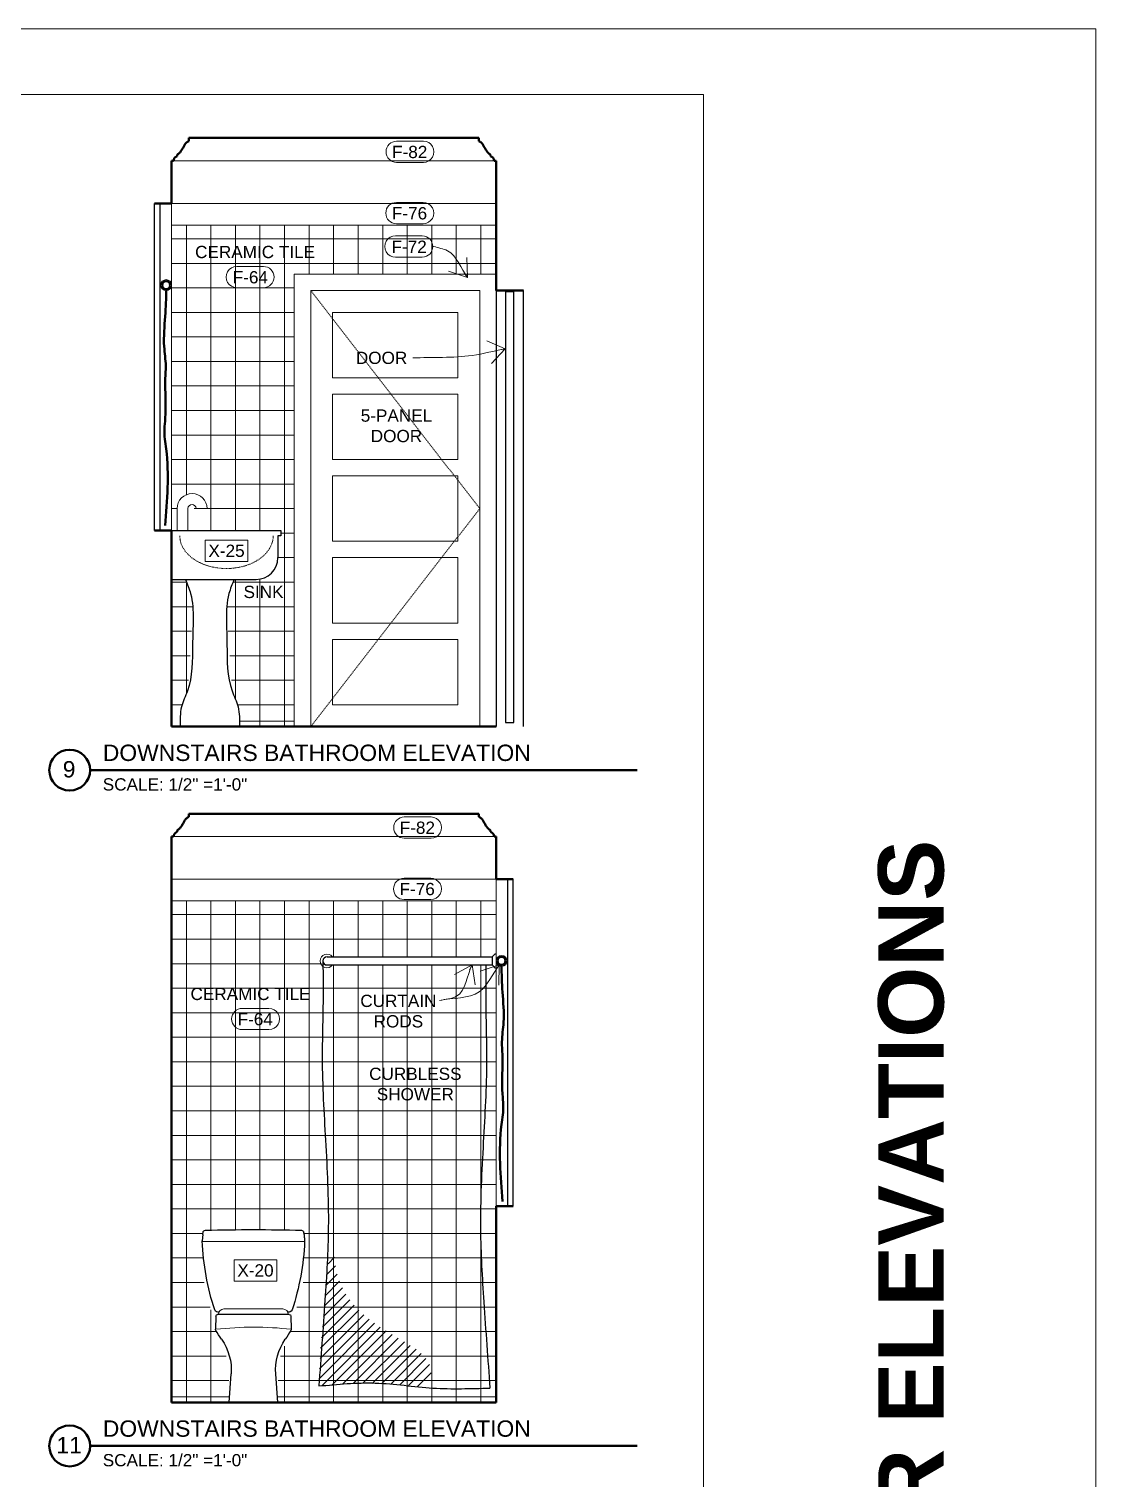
# Model space of a CAD drawing. Header units: inches. Extents: x -4969 to 16721, y 2489 to 24693.
# Drawn here: x 3086.4 to 3282, y 3864.6 to 4130.5 of the extents above; entities that cross this region are included whole.
import ezdxf

# ---------------------------------------------------------------- set-up
doc = ezdxf.new("R2010")
doc.units = ezdxf.units.IN
doc.header["$MEASUREMENT"] = 0
doc.linetypes.add('DASHED2', pattern=[0.375, 0.25, -0.125])
doc.layers.get('0').update_dxf_attribs({"lineweight": 5})
doc.layers.add('0-NPLT', color=1, linetype='Continuous', plot=False)
for name, color, linetype, lineweight in [('1', 1, 'Continuous', 9), ('2', 6, 'Continuous', 20), ('3', 3, 'Continuous', 30), ('5', 4, 'Continuous', 50), ('A-SYMB', 7, 'Continuous', 20), ('A-TEXTx', 7, 'Continuous', 20), ('TB-11x17', 7, 'Continuous', 100)]:
    doc.layers.add(name, color=color, linetype=linetype, lineweight=lineweight)
doc.styles.get("Standard").update_dxf_attribs({"font": 'Arial.ttf'})
doc.dimstyles.get("Standard").update_dxf_attribs({"dimtxt": 3, "dimasz": 2, "dimexe": 0.03125, "dimexo": 0.0625, "dimgap": 0.03125, "dimtad": 0, "dimtoh": 1, "dimdec": 4, "dimlfac": 0.9998499999999999, "dimzin": 0, "dimdsep": 46, "dimlunit": 4, "dimtxsty": 'Standard', "dimblk": 'ARCHTICK', "dimblk1": 'ARCHTICK', "dimblk2": 'ARCHTICK', "dimcen": 0.09, "dimclrt": 256, "dimadec": 0, "dimazin": 0, "dimtfac": 1, "dimtdec": 4, "dimtofl": 0, "dimtmove": 0, "dimatfit": 3, "dimfxl": 1, "dimtolj": 1, "dimtzin": 0, "dimarcsym": 0})
pattern_1 = [(180, (590.6994162511478, -410.5092010707148), (-9e-16, -4.5), []), (270, (590.6994162511478, -410.5092010707148), (4.5, -9e-16), [])]

# ---------------------------------------------------------------- blocks, each defined once
blk = doc.blocks.new('CALLOUT - FINISHES')
at = {"layer": 'A-SYMB', "lineweight": 20, "ltscale": 0.1}
for p, q in [((6510.708463419925, 5650.464755235697), (6520.502692053982, 5650.46475523569)), ((6520.502692053973, 5642.670526601634), (6510.708463419925, 5642.670526601641))]:
    blk.add_line(p, q, dxfattribs=at)
for centre, start, end in [((6510.708463419927, 5646.567640918669), 90.00000000002674, 270.0000000000802), ((6520.502692053977, 5646.567640918662), 269.9999999999465, 89.99999999991977)]:
    blk.add_arc(centre, 3.897114317028353, start, end, dxfattribs=at)
blk = doc.blocks.new('_ArchTick')
at = {"color": 0, "linetype": 'ByBlock', "lineweight": 0, "const_width": 0.15}
blk.add_lwpolyline([(-0.5, -0.5), (0.5, 0.5)], dxfattribs=at)
blk = doc.blocks.new('TOILET round TOTO front')
at = {"layer": '1', "linetype": 'Continuous'}
blk.add_line((20697.73597115761, 1777.339633687982), (20716.486438276, 1777.339633687982), dxfattribs=at)
blk.add_arc((20707.05505022038, 1700.074177657974), 61.53213332065778, 83.52094035556134, 96.41327606296998, dxfattribs=at)
at = {"layer": '3'}
for p, q in [((20697.83390976426, 1778.60385124044), (20697.8736586337, 1779.013521407211)), ((20716.39764321225, 1778.603851240256), (20716.35827119334, 1779.011476682367))]:
    blk.add_line(p, q, dxfattribs=at)
at = {"layer": '3', "linetype": 'Continuous'}
for p, q in [((20697.83390976426, 1778.60385124044), (20697.73597115761, 1777.339633687988)), ((20697.83553360391, 1778.624812194113), (20697.74511470049, 1777.457660968469)), ((20716.39601937258, 1778.624812194113), (20716.4894903173, 1777.418264408585)), ((20700.23078333651, 1763.644339019874), (20700.1819603892, 1761.221246820468)), ((20700.23078333651, 1763.644339019874), (20700.1819603892, 1761.221246820468)), ((20700.54569964578, 1763.952973991194), (20713.6858533307, 1763.952973991183)), ((20714.00076963998, 1763.644339019874), (20714.04959258729, 1761.221246820468)), ((20714.00076963998, 1763.644339019874), (20714.04959258729, 1761.221246820468)), ((20702.65448628856, 1747.810221574367), (20703.03223656661, 1753.011926866969)), ((20711.57706668793, 1747.810221574367), (20711.19931640988, 1753.011926866969)), ((20702.65448628856, 1747.810221574367), (20711.57706668793, 1747.810221574367))]:
    blk.add_line(p, q, dxfattribs=at)
at = {"layer": '3', "lineweight": 5, "ltscale": 0.1}
for p, q in [((20700.71668310102, 1763.952973991194), (20700.71668310102, 1763.952973991194)), ((20701.71668310102, 1764.952973991194), (20712.51486987547, 1764.952973991194)), ((20713.51486987547, 1763.952973991194), (20713.51486987547, 1763.952973991194))]:
    blk.add_line(p, q, dxfattribs=at)
at = {"layer": '3'}
for centre, start, end in [((20698.32353703584, 1778.929550020894), 91.66367408501215, 169.427204593899), ((20715.90801594064, 1778.929550020895), 10.31249205719473, 88.3363259149879)]:
    blk.add_arc(centre, 0.4576480858036682, start, end, dxfattribs=at)
at = {"layer": '3', "linetype": 'Continuous'}
for centre, radius, start, end in [((20707.60417085673, 1416.696720623372), 362.8093879228574, 90.07712844065222, 91.46788011950007), ((20706.62738211976, 1416.696720623372), 362.8093879228574, 88.53211988049995, 89.9228715593472), ((20744.12963573927, 1779.281876912106), 46.43430221352089, 182.3972539486165, 198.2289558254696), ((20670.58463019966, 1779.160681052484), 45.93791678103341, 341.7262851984483, 357.8262603054516), ((20700.72554793159, 1765.142708049403), 0.799340298129383, 208.8892682265032, 275.2329221817136), ((20700.54569964578, 1763.63799376303), 0.3149802281648136, 90, 178.8457020502718), ((20700.54569964578, 1763.63799376303), 0.3149802281648136, 90, 178.8457020502718), ((20713.50576789632, 1765.142936995185), 0.7996585472905599, 264.6984125279708, 331.1045781734184), ((20713.6858533307, 1763.63799376303), 0.3149802281648136, 1.154297949728212, 90), ((20713.6858533307, 1763.63799376303), 0.3149802281648136, 1.154297949728212, 90), ((20700.57560577579, 1761.213315249413), 0.3937252852030641, 178.845702050327, 209.5848038701202), ((20700.57560577579, 1761.213315249413), 0.3937252852030641, 178.845702050327, 209.5848038701202), ((20717.69529111783, 1770.932645180218), 20.07998954519089, 209.5848038700956, 215.1041358349861), ((20696.53626185866, 1770.932645180218), 20.07998954519089, 324.895864165031, 330.4151961299027), ((20713.6559472007, 1761.213315249413), 0.3937252852030641, 330.4151961298797, 1.154297949672987), ((20713.6559472007, 1761.213315249413), 0.3937252852030641, 330.4151961298797, 1.154297949672987), ((20693.21485923432, 1753.724869413378), 9.843230402624997, 355.8464449582241, 35.10413583498633), ((20721.01669374217, 1753.724869413378), 9.843230402624997, 144.8958641650453, 184.1535550417758)]:
    blk.add_arc(centre, radius, start, end, dxfattribs=at)
at = {"layer": '3', "lineweight": 5, "ltscale": 0.1}
for centre, start, end in [((20701.71668310102, 1763.952973991194), 90, 180), ((20712.51486987547, 1763.952973991194), 0, 90)]:
    blk.add_arc(centre, 1, start, end, dxfattribs=at)
blk = doc.blocks.new('CALLOUT - EQUIPMENT')
at = {"layer": 'A-SYMB', "lineweight": 20, "ltscale": 0.1}
for p, q in [((6507.920850030668, 5642.869332890093), (6523.50930729878, 5642.869332890071)), ((6507.920850030668, 5635.075104256036), (6507.920850030668, 5642.869332890093)), ((6523.50930729878, 5635.075104256013), (6523.50930729878, 5642.869332890071)), ((6523.50930729878, 5635.075104256013), (6507.920850030668, 5635.075104256036))]:
    blk.add_line(p, q, dxfattribs=at)
blk = doc.blocks.new('BORDER 11X17')
at = {"layer": '0-NPLT', "lineweight": 9, "ltscale": 0.1}
blk.add_lwpolyline([(29864.73923270171, -10461.77209107513), (29048.73923270172, -10461.77209107513), (29048.73923270172, -10989.77209107513), (29864.73923270171, -10989.77209107513), (29864.73923270171, -10461.77209107513)], dxfattribs=at)
blk.add_lwpolyline([(29792.73923270172, -10473.77209107513), (29078.73923270172, -10473.77209107513), (29078.73923270172, -10977.77209107513), (29792.73923270172, -10977.77209107513)], close=True, dxfattribs=at)

msp = doc.modelspace()

# ---------------------------------------------------------------- hatches: boundary and pattern name
at = {"layer": '1', "ltscale": 0.25}
h = msp.add_hatch(dxfattribs=at)
h.set_pattern_fill('ANSI37', color=256, scale=36, angle=135, style=0)
h.set_pattern_definition([(180, (590.6994162511655, -286.5092010697235), (-9e-16, -4.5), []), (270, (590.6994162511655, -286.5092010697235), (4.5, -9e-16), [])])
h.paths.add_polyline_path([(3112.500078466933, 4042.50089746398), (3112.500080878986, 4094.500897463979), (3172.000075375131, 4094.500898762374), (3172.000078466945, 4085.500897463979), (3135.000078466945, 4085.500897463979), (3135.000078466945, 4002.50089746398), (3131.500078466931, 4002.50089746398), (3112.500078466932, 4002.50089746398), (3112.500078466931, 4029.500897463979), (3115.035299059496, 4029.500897463979), (3116.394790148496, 4024.122380324298), (3115.527816502301, 4009.392966164215), (3114.446646724582, 4006.568453472278), (3114.08314834018, 4002.500897463979), (3124.917008593683, 4002.500897463979), (3124.499288600826, 4006.732268473153), (3123.577433955833, 4009.082183346703), (3122.620830940994, 4024.370631964576), (3123.964857874367, 4029.50089746398), (3128.654233076287, 4029.554749754242), (3132.000078466931, 4033.500897463979), (3131.500078466932, 4037.50089746398), (3132.500078466931, 4037.50089746398), (3132.500078466931, 4038.500897463979), (3119.000078466929, 4038.500897463979), (3115.013218187745, 4045.250897463979)])
h = msp.add_hatch(dxfattribs=at)
h.set_pattern_fill('ANSI37', color=256, scale=36, angle=135, style=0)
h.set_pattern_definition(pattern_1)
h.paths.add_polyline_path([(3112.50007605486, 3960.250897462989), (3112.500080878969, 3970.500897462989), (3172.000075375113, 3970.500898761383), (3172.000078466928, 3960.250897462989)])
h = msp.add_hatch(dxfattribs=at)
h.set_pattern_fill('ANSI37', color=256, scale=36, angle=135, style=0)
h.set_pattern_definition(pattern_1)
h.paths.add_polyline_path([(3112.500095553726, 3960.300282726661), (3139.750078466927, 3960.420682415914), (3140.000078466928, 3958.750897462988), (3172.000078466928, 3958.750897462988), (3172.000078466927, 3878.500897462988), (3131.961368666606, 3878.500897462993), (3132.130463227361, 3886.215282041945), (3134.421918600755, 3891.807305808259), (3136.660210650796, 3900.711371321547), (3136.876837660028, 3910.157140349888), (3118.123318500338, 3910.235771070491), (3118.30762970113, 3901.257460608881), (3120.617514047636, 3891.709604539425), (3122.996479066026, 3885.779785433494), (3123.038788267208, 3878.500897462492), (3112.500078466915, 3878.500897461997)])
h = msp.add_hatch(dxfattribs=at)
h.set_pattern_fill('ANSI31', color=256, scale=10, style=0)
h.set_pattern_definition([(45, (147.1143993753244, -157.8839250422347), (-0.8838834764831842, 0.8838834764831844), [])])
edge = h.paths.add_edge_path()
edge.add_arc((3146.113202097326, 3773.770172384872), 108.2423276745979, 83.11481073736489, 89.99432953347676)
edge.add_line((3146.123914657652, 3882.012499529368), (3139.500078466928, 3881.500897462989))
edge.add_spline(control_points=[(3139.500078466928, 3881.500897462989), (3139.591232387639, 3883.984946114419), (3139.792605117535, 3889.472583445076), (3140.453992668727, 3894.735369588458), (3141.038551248742, 3904.195610498799), (3140.907220833037, 3901.734358369982), (3140.853777176947, 3900.829685379608)], knot_values=[0, 0, 0, 0, 7.457392400179414, 13.82799105741407, 16.4745021805577, 16.66382236015132, 16.66382236015132, 16.66382236015132, 16.66382236015132], degree=3, periodic=0)
edge.add_spline(control_points=[(3140.990061052904, 3903.235535474293), (3142.744288685185, 3909.14533853277), (3141.358128986337, 3902.124484075626), (3146.898143349404, 3894.618158112811), (3154.440660720896, 3889.95934169955), (3162.219813719063, 3885.716997714466), (3159.089315166305, 3881.231895756667)], knot_values=[-21.33388342321365, -21.33388342321365, -21.33388342321365, -21.33388342321365, -15.37580708341704, -9.838602823419176, -6.05801438112672, 0, 0, 0, 0], degree=3, periodic=0)

# ---------------------------------------------------------------- linework, layer by layer
for p, q in [((3112.500078466933, 4106.329831301824), (3172.000078466945, 4106.329831301825)), ((3142.000078466945, 4066.50089746398), (3165.000078466945, 4066.50089746398)), ((3112.500078466933, 4042.50089746398), (3113.500078466929, 4042.50089746398)), ((3135.000078466945, 4003.500897463979), (3124.934832418319, 4003.500897463979)), ((3112.500078466915, 3982.329831300833), (3172.000078466927, 3982.329831300834)), ((3123.111408736263, 3879.500897462988), (3112.500078466914, 3879.500897462988)), ((3172.000078466927, 3879.500897462988), (3131.888748197587, 3879.500897462988))]:
    msp.add_line(p, q, dxfattribs=at)
at = {"layer": '1'}
for p, q in [((3112.500078466932, 4094.50089614358), (3172.000078466945, 4094.500898762374)), ((3135.000078466945, 4085.500897463979), (3172.000078466951, 4085.500897463979)), ((3135.000078466945, 4002.500897463979), (3135.000078466945, 4085.500897463979)), ((3112.500078466915, 3970.50089614259), (3172.000078466927, 3970.500898761383))]:
    msp.add_line(p, q, dxfattribs=at)
at = {"layer": '1', "linetype": 'DASHED2', "ltscale": 0.25}
for p, q in [((3169.000078466945, 4042.50089746398), (3138.000078466945, 4082.500897463979)), ((3138.000078466945, 4002.500897463979), (3169.000078466945, 4042.50089746398))]:
    msp.add_line(p, q, dxfattribs=at)
at = {"layer": '1', "ltscale": 0.25}
for points in [[(3142.000078466945, 4078.500897463979), (3142.000078466945, 4066.50089746398), (3165.000078466945, 4066.50089746398), (3165.000078466945, 4078.500897463979)], [(3142.000078466945, 4063.500897463979), (3142.000078466945, 4051.50089746398), (3165.000078466945, 4051.50089746398), (3165.000078466945, 4063.500897463979)], [(3142.000078466945, 4048.50089746398), (3142.000078466945, 4036.500897463979), (3165.000078466945, 4036.500897463979), (3165.000078466945, 4048.50089746398)], [(3142.000078466945, 4033.500897463979), (3142.000078466945, 4021.500897463979), (3165.000078466945, 4021.500897463979), (3165.000078466945, 4033.500897463979)], [(3142.000078466945, 4018.500897463979), (3142.000078466945, 4006.500897463979), (3165.000078466945, 4006.500897463979), (3165.000078466945, 4018.500897463979)]]:
    msp.add_lwpolyline(points, close=True, dxfattribs=at)
for centre in [(3111.500078466931, 4083.503515677192), (3173.000078466931, 3959.503510394219)]:
    msp.add_circle(centre, 1, dxfattribs=at)
msp.add_arc((3141.000078466928, 3959.500897462989), 1.25, 36.86989764583751, 323.1301023541625, dxfattribs=at)
at = {"layer": '1', "linetype": 'DASHED2', "ltscale": 0.25, "extrusion": (0, 0, -1)}
msp.add_ellipse((3122.562703685575, 4037.50089746398), major_axis=(8.566293582693334, 0), ratio=0.700419608793461, start_param=0, end_param=3.141592653589793, dxfattribs=at)
at = {"layer": '2'}
for p, q in [((3112.500078466932, 4098.500896143581), (3172.000078466945, 4098.500898762373)), ((3138.000078466945, 4002.500897463979), (3138.000078466945, 4082.500897463979)), ((3138.000078466945, 4082.500897463979), (3169.000078466945, 4082.500897463979)), ((3145.000078466944, 4082.500897462987), (3169.000078466945, 4082.500897462987)), ((3169.000078466945, 4082.500897462987), (3169.000078466945, 4002.500897462988)), ((3169.000078466945, 4082.500897463979), (3169.000078466945, 4002.500897463979)), ((3112.500078466915, 3974.50089614259), (3172.000078466927, 3974.500898761382))]:
    msp.add_line(p, q, dxfattribs=at)
at = {"layer": '2', "ltscale": 0.25}
for p, q in [((3112.500078466931, 4098.494874303294), (3112.500078466931, 4038.500897463979)), ((3113.500078466929, 4038.500897463979), (3113.500078466929, 4042.50089746398)), ((3115.500078466928, 4038.500897463979), (3115.500078466928, 4042.50089746398)), ((3117.000078466928, 4042.50089746398), (3119.000078466929, 4042.50089746398)), ((3172.000078466931, 3974.494869020321), (3172.000078466931, 3914.500892181007))]:
    msp.add_line(p, q, dxfattribs=at)
at = {"layer": '2', "ltscale": 0.1}
msp.add_line((3115.035299059496, 4029.50089746398), (3123.964857874367, 4029.50089746398), dxfattribs=at)
at = {"layer": '2', "ltscale": 0.25}
for radius in [2.75, 0.75]:
    msp.add_arc((3116.250078466928, 4042.50089746398), radius, 0, 180, dxfattribs=at)
at = {"layer": '3'}
for p, q in [((3109.375078466929, 4038.500897463979), (3109.37507846693, 4098.494874303294)), ((3110.375078466929, 4038.500897463979), (3110.375078466929, 4098.494874303294)), ((3172.000078466929, 4082.500897464971), (3172.000078466929, 4002.500897464971)), ((3177.00007846693, 4002.500897464971), (3177.000078466946, 4082.500897464971)), ((3174.125078466933, 3914.500892181007), (3174.125078466933, 3974.494869020321)), ((3175.125078466932, 3914.500892181007), (3175.125078466932, 3974.494869020321)), ((3141.000078466928, 3960.250897462989), (3171.250078466928, 3960.250897462989)), ((3141.000078466928, 3958.750897462989), (3171.250078466928, 3958.750897462989))]:
    msp.add_line(p, q, dxfattribs=at)
at = {"layer": '3', "ltscale": 0.1}
for p, q in [((3112.500078466933, 4038.500897463979), (3132.500078466931, 4038.500897463979)), ((3132.000078466931, 4037.50089746398), (3132.000078466931, 4033.500897463979)), ((3132.500078466931, 4037.50089746398), (3132.000078466931, 4037.50089746398)), ((3132.500078466931, 4038.500897463979), (3132.500078466931, 4037.50089746398)), ((3132.500078466931, 4038.500897463979), (3132.500078466931, 4037.50089746398)), ((3112.500078466931, 4029.500897463979), (3128.000078466931, 4029.50089746398))]:
    msp.add_line(p, q, dxfattribs=at)
at = {"layer": '3'}
for points in [[(3175.250078466946, 4082.250897464977), (3173.750078466946, 4082.250897464977), (3173.750078466946, 4003.250897464977), (3175.250078466946, 4003.250897464977), (3175.250078466946, 4082.250897464977)], [(3172.000078466928, 3960.756123325451), (3171.750078466927, 3960.756123325451), (3171.250078466928, 3960.256123325451), (3171.250078466928, 3958.750897462988), (3171.765756910778, 3958.256205265557), (3172.000133092172, 3958.256205265557)]]:
    msp.add_lwpolyline(points, dxfattribs=at)
at = {"layer": '3', "ltscale": 0.1}
msp.add_arc((3128.000078466931, 4033.500897463979), 4, 270, 7e-15, dxfattribs=at)
at = {"layer": '3'}
msp.add_arc((3141.000078466928, 3959.500897462989), 0.75, 90, 270, dxfattribs=at)
at = {"layer": '3', "ltscale": 0.1}
for points in [[(3115.035299059496, 4029.50089746398), (3115.393244864353, 4028.64269744763), (3116.36480676324, 4026.313310076147), (3116.489083350466, 4022.168181439805), (3116.26908958937, 4016.254768360965), (3116.388738083645, 4010.63396549457), (3113.998002759214, 4006.010507701139), (3114.053498496085, 4003.723032484752), (3114.08314834018, 4002.500897463979)], [(3123.964857874367, 4029.50089746398), (3123.606912069511, 4028.64269744763), (3122.635350170624, 4026.313310076147), (3122.511073583398, 4022.168181439805), (3122.731067344493, 4016.254768360965), (3122.611418850219, 4010.63396549457), (3125.00215417465, 4006.010507701139), (3124.946658437778, 4003.723032484752), (3124.917008593683, 4002.500897463979)]]:
    msp.add_open_spline(points, degree=3, knots=[0, 0, 0, 0, 2.774576728234554, 7.530953004934253, 12.19057972448848, 20.70143882348152, 23.8432877805716, 27.44754833156579, 27.44754833156579, 27.44754833156579, 27.44754833156579], dxfattribs=at)
at = {"layer": '3'}
for points, knots in [([(3140.250078466928, 3959.500897462989), (3140.268115105208, 3956.645056127462), (3140.305738405436, 3950.68794958112), (3139.941504854494, 3939.718245982489), (3140.762166001782, 3926.300518862398), (3141.517287915189, 3911.51258592194), (3140.603651804901, 3896.468263569794), (3139.887960030081, 3886.761594837643), (3139.500078466927, 3881.500897462988)], [0, 0, 0, 0, 8.567655032468792, 17.8715929508337, 32.90646484693201, 48.87026459878421, 62.247251477657, 78.07557651530745, 78.07557651530745, 78.07557651530745, 78.07557651530745]), ([(3170.121301809381, 3958.750897462989), (3170.104169812474, 3956.022093670692), (3170.072262620363, 3950.192013016727), (3170.432277656778, 3939.349359366925), (3169.611616509488, 3925.931632246836), (3168.856494596081, 3911.143699306377), (3169.77013070637, 3896.099376954231), (3170.485822481188, 3886.392708222082), (3170.873704044343, 3881.132010847426)], [0.3811192013928959, 0.3811192013928959, 0.3811192013928959, 0.3811192013928959, 8.567655032468792, 17.8715929508337, 32.90646484693201, 48.87026459878421, 62.247251477657, 78.07557651530745, 78.07557651530745, 78.07557651530745, 78.07557651530745]), ([(3139.500078466927, 3881.500897462988), (3142.952494635377, 3881.827047656475), (3149.938806264004, 3882.48704540248), (3160.354524551034, 3880.795588918533), (3167.383966462094, 3881.020402879379), (3170.873704044343, 3881.132010847425)], [0, 0, 0, 0, 10.36251761336475, 20.96959745631618, 31.42694692038428, 31.42694692038428, 31.42694692038428, 31.42694692038428])]:
    msp.add_open_spline(points, degree=3, knots=knots, dxfattribs=at)
at = {"layer": '5'}
for p, q in [((3115.635337162761, 4109.945107739618), (3115.688292045381, 4110.500897462987)), ((3115.688292045475, 4110.500897463979), (3168.811864888496, 4110.500897463981)), ((3168.864819771116, 4109.945107740609), (3168.811864888496, 4110.500897463978)), ((3112.500078466932, 4106.329831300832), (3112.871596299514, 4106.329831300832)), ((3112.500078466932, 4098.500896157847), (3112.500078466933, 4106.329831300834)), ((3113.506852836588, 4107.15871016844), (3113.506852836588, 4107.431650071395)), ((3170.993304097289, 4107.158710169431), (3170.993304097289, 4107.431650072387)), ((3172.000078466945, 4106.329831301824), (3171.628560634363, 4106.329831301824)), ((3172.000078466952, 4082.500897464971), (3172.000078466945, 4106.329831301825)), ((3109.375078466931, 4098.494874303294), (3112.500078466931, 4098.494874303294)), ((3177.000078466946, 4082.500897464971), (3172.000078466952, 4082.500897464971)), ((3109.375078466931, 4038.500897463979), (3112.500078466931, 4038.500897463979)), ((3112.500078466932, 4002.500897462988), (3112.500078466931, 4038.500897463979)), ((3172.000078466945, 4002.500897463979), (3112.500078466932, 4002.50089746398)), ((3115.635337162744, 3985.945107738627), (3115.688292045363, 3986.500897461996)), ((3115.688292045458, 3986.500897462988), (3168.811864888478, 3986.50089746299)), ((3168.864819771098, 3985.945107739618), (3168.811864888478, 3986.500897462987)), ((3113.506852836571, 3983.15871016745), (3113.506852836571, 3983.431650070405)), ((3170.993304097271, 3983.158710168441), (3170.993304097271, 3983.431650071396)), ((3112.500078466915, 3878.500897461997), (3112.500078466915, 3982.329831299843)), ((3112.500078466915, 3982.329831299841), (3112.871596299497, 3982.329831299841)), ((3172.000078466927, 3982.329831300833), (3171.628560634345, 3982.329831300833)), ((3172.000078466929, 3974.494869020321), (3172.000078466928, 3982.329831300834)), ((3175.125078466931, 3974.494869020321), (3172.000078466931, 3974.494869020321)), ((3172.000078466927, 3878.500897462988), (3172.000078466929, 3914.500892181007)), ((3175.125078466931, 3914.500892181007), (3172.000078466931, 3914.500892181007)), ((3172.000078466927, 3878.500897462988), (3112.500078466915, 3878.500897462989))]:
    msp.add_line(p, q, dxfattribs=at)
at = {"layer": '5', "ltscale": 0.1}
for p, q in [((3097.497299848237, 3994.500897461995), (3197.838178569614, 3994.500897461995)), ((3097.497299848237, 3870.500897461996), (3197.838178569614, 3870.500897461996))]:
    msp.add_line(p, q, dxfattribs=at)
at = {"layer": '5'}
for centre in [(3111.500078466931, 4083.503515677192), (3173.000078466931, 3959.503510394219)]:
    msp.add_circle(centre, 0.75, dxfattribs=at)
at = {"layer": '5', "ltscale": 0.1}
for centre in [(3093.815577726119, 3994.500897461994), (3093.815577726119, 3870.500897461996)]:
    msp.add_circle(centre, 3.75, dxfattribs=at)
at = {"layer": '5'}
for points, knots in [([(3113.506852836588, 4107.431650071395), (3113.635578781589, 4107.514250312328), (3113.767692852685, 4107.601745322106), (3113.956843598846, 4107.760413758311), (3114.134123513298, 4107.962210722837), (3114.285769749399, 4108.192284044657), (3114.44039176284, 4108.435857209245), (3114.593700942855, 4108.693924494127), (3114.740901666646, 4108.950078544365), (3114.873352945028, 4109.191675235673), (3114.999943063906, 4109.39870306927), (3115.132221073114, 4109.568489975137), (3115.276753664195, 4109.707824368409), (3115.435336603533, 4109.824812176503), (3115.548318082147, 4109.893540634215), (3115.635337162761, 4109.945107739618)], [0.0225292425840751, 0.0225292425840751, 0.0225292425840751, 0.0225292425840751, 0.0848948355986872, 0.1652538144861072, 0.2440781886914285, 0.3259054643871885, 0.4131745374554206, 0.5040151107758049, 0.5962486034962154, 0.679286939360538, 0.7522158464343445, 0.8145989101461889, 0.8726004630037285, 0.9324718679916308, 0.9917047155609893, 0.9917047155609893, 0.9917047155609893, 0.9917047155609893]), ([(3170.993304097289, 4107.431650072387), (3170.864578152288, 4107.514250313319), (3170.732464081192, 4107.601745323097), (3170.543313335031, 4107.760413759303), (3170.366033420579, 4107.962210723829), (3170.214387184478, 4108.192284045649), (3170.059765171037, 4108.435857210237), (3169.906455991021, 4108.693924495118), (3169.75925526723, 4108.950078545356), (3169.626803988848, 4109.191675236664), (3169.500213869971, 4109.398703070262), (3169.367935860762, 4109.568489976128), (3169.223403269682, 4109.7078243694), (3169.064820330344, 4109.824812177494), (3168.95183885173, 4109.893540635207), (3168.864819771116, 4109.945107740609)], [0.0225292425840751, 0.0225292425840751, 0.0225292425840751, 0.0225292425840751, 0.0848948355986872, 0.1652538144861072, 0.2440781886914285, 0.3259054643871885, 0.4131745374554206, 0.5040151107758049, 0.5962486034962154, 0.679286939360538, 0.7522158464343445, 0.8145989101461889, 0.8726004630037285, 0.9324718679916308, 0.9917047155609893, 0.9917047155609893, 0.9917047155609893, 0.9917047155609893]), ([(3112.871596299514, 4106.329831300832), (3112.886788841726, 4106.449641490502), (3112.905227070345, 4106.571331993677), (3112.973834693868, 4106.747267676408), (3113.078081113599, 4106.897522011133), (3113.202993859247, 4107.01026292989), (3113.321881253372, 4107.084487794588), (3113.403551818587, 4107.118852862426), (3113.506852836588, 4107.15871016844)], [0.0459577160323569, 0.0459577160323569, 0.0459577160323569, 0.0459577160323569, 0.2005881113162468, 0.383821916902857, 0.5589929444529976, 0.6979813068200542, 0.8435238431570176, 0.9414446086567984, 0.9414446086567984, 0.9414446086567984, 0.9414446086567984]), ([(3171.628560634363, 4106.329831301824), (3171.613368092151, 4106.449641491493), (3171.594929863532, 4106.571331994668), (3171.526322240009, 4106.747267677399), (3171.422075820278, 4106.897522012125), (3171.29716307463, 4107.010262930881), (3171.178275680505, 4107.08448779558), (3171.09660511529, 4107.118852863417), (3170.993304097289, 4107.158710169431)], [0.0459577160323569, 0.0459577160323569, 0.0459577160323569, 0.0459577160323569, 0.2005881113162468, 0.383821916902857, 0.5589929444529976, 0.6979813068200542, 0.8435238431570176, 0.9414446086567984, 0.9414446086567984, 0.9414446086567984, 0.9414446086567984]), ([(3111.545200836359, 4082.754874259838), (3111.487454895498, 4081.093909477567), (3111.365785426858, 4077.594292024286), (3110.901042663924, 4072.880620093129), (3111.539506993775, 4069.089010807371), (3111.15851171336, 4064.689814524508), (3111.619311686109, 4060.809863700188), (3111.027380010081, 4056.518601271322), (3111.772469454323, 4052.298987549607), (3111.885945424581, 4046.387566759063), (3111.510800628334, 4041.697799659052), (3111.324465225545, 4039.368380058102)], [0, 0, 0, 0, 4.989895484890104, 10.51360360880152, 14.12536884371017, 16.42243390926404, 23.71451693064927, 25.74199436852664, 29.34116144110236, 36.44149851396102, 43.44879907349463, 43.44879907349463, 43.44879907349463, 43.44879907349463]), ([(3113.506852836571, 3983.431650070405), (3113.635578781572, 3983.514250311337), (3113.767692852667, 3983.601745321114), (3113.956843598828, 3983.76041375732), (3114.13412351328, 3983.962210721846), (3114.285769749381, 3984.192284043667), (3114.440391762822, 3984.435857208254), (3114.593700942838, 3984.693924493136), (3114.740901666629, 3984.950078543374), (3114.873352945011, 3985.191675234682), (3114.999943063888, 3985.39870306828), (3115.132221073097, 3985.568489974145), (3115.276753664177, 3985.707824367418), (3115.435336603515, 3985.824812175512), (3115.548318082129, 3985.893540633224), (3115.635337162744, 3985.945107738627)], [0.0225292425840751, 0.0225292425840751, 0.0225292425840751, 0.0225292425840751, 0.0848948355986872, 0.1652538144861072, 0.2440781886914285, 0.3259054643871885, 0.4131745374554206, 0.5040151107758049, 0.5962486034962154, 0.679286939360538, 0.7522158464343445, 0.8145989101461889, 0.8726004630037285, 0.9324718679916308, 0.9917047155609893, 0.9917047155609893, 0.9917047155609893, 0.9917047155609893]), ([(3170.993304097271, 3983.431650071396), (3170.86457815227, 3983.514250312328), (3170.732464081174, 3983.601745322106), (3170.543313335013, 3983.760413758311), (3170.366033420561, 3983.962210722837), (3170.21438718446, 3984.192284044658), (3170.059765171019, 3984.435857209245), (3169.906455991004, 3984.693924494127), (3169.759255267213, 3984.950078544365), (3169.626803988831, 3985.191675235673), (3169.500213869953, 3985.398703069271), (3169.367935860745, 3985.568489975137), (3169.223403269664, 3985.70782436841), (3169.064820330326, 3985.824812176503), (3168.951838851712, 3985.893540634215), (3168.864819771098, 3985.945107739618)], [0.0225292425840751, 0.0225292425840751, 0.0225292425840751, 0.0225292425840751, 0.0848948355986872, 0.1652538144861072, 0.2440781886914285, 0.3259054643871885, 0.4131745374554206, 0.5040151107758049, 0.5962486034962154, 0.679286939360538, 0.7522158464343445, 0.8145989101461889, 0.8726004630037285, 0.9324718679916308, 0.9917047155609893, 0.9917047155609893, 0.9917047155609893, 0.9917047155609893]), ([(3112.871596299497, 3982.329831299841), (3112.886788841708, 3982.44964148951), (3112.905227070327, 3982.571331992686), (3112.97383469385, 3982.747267675417), (3113.078081113581, 3982.897522010143), (3113.202993859229, 3983.010262928899), (3113.321881253354, 3983.084487793597), (3113.403551818569, 3983.118852861435), (3113.506852836571, 3983.15871016745)], [0.0459577160323569, 0.0459577160323569, 0.0459577160323569, 0.0459577160323569, 0.2005881113162468, 0.383821916902857, 0.5589929444529976, 0.6979813068200542, 0.8435238431570176, 0.9414446086567984, 0.9414446086567984, 0.9414446086567984, 0.9414446086567984]), ([(3171.628560634345, 3982.329831300833), (3171.613368092133, 3982.449641490502), (3171.594929863514, 3982.571331993677), (3171.526322239991, 3982.747267676408), (3171.42207582026, 3982.897522011135), (3171.297163074612, 3983.01026292989), (3171.178275680488, 3983.084487794588), (3171.096605115272, 3983.118852862426), (3170.993304097271, 3983.158710168441)], [0.0459577160323569, 0.0459577160323569, 0.0459577160323569, 0.0459577160323569, 0.2005881113162468, 0.383821916902857, 0.5589929444529976, 0.6979813068200542, 0.8435238431570176, 0.9414446086567984, 0.9414446086567984, 0.9414446086567984, 0.9414446086567984]), ([(3172.954956097503, 3958.754868976865), (3173.012702038363, 3957.093904194594), (3173.134371507005, 3953.594286741311), (3173.599114269939, 3948.880614810157), (3172.960649940087, 3945.089005524399), (3173.341645220502, 3940.689809241537), (3172.880845247751, 3936.809858417215), (3173.472776923782, 3932.51859598835), (3172.727687479538, 3928.298982266634), (3172.614211509281, 3922.387561476092), (3172.989356305527, 3917.69779437608), (3173.175691708317, 3915.36837477513)], [0, 0, 0, 0, 4.989895484890104, 10.51360360880152, 14.12536884371017, 16.42243390926404, 23.71451693064927, 25.74199436852664, 29.34116144110236, 36.44149851396102, 43.44879907349463, 43.44879907349463, 43.44879907349463, 43.44879907349463])]:
    msp.add_open_spline(points, degree=3, knots=knots, dxfattribs=at)

# ---------------------------------------------------------------- block references
at = {"ltscale": 0.1}
msp.add_blockref('BORDER 11X17', (-26582.73915423477, 14592.27298853712), dxfattribs=at)
at = {"ltscale": 0.1, "xscale": -1}
msp.add_blockref('TOILET round TOTO front', (23834.61585495517, 2130.690675888625), dxfattribs=at)
at = {"layer": '2', "ltscale": 0.25, "yscale": 0.5, "zscale": 0.5}
for name, p, xscale in [('CALLOUT - FINISHES', (6414.017134189163, 1284.680260136922), -0.5), ('CALLOUT - FINISHES', (6413.981039387654, 1273.432051532583), -0.5), ('CALLOUT - FINISHES', (-101.8011305557454, 1267.303513190525), 0.5), ('CALLOUT - FINISHES', (-130.9152917437727, 1261.694140996201), 0.5), ('CALLOUT - EQUIPMENT', (-135.2853359067521, 1215.258147114643), 0.5), ('CALLOUT - FINISHES', (6415.423975539254, 1160.680260135931), -0.5), ('CALLOUT - FINISHES', (6415.387880737744, 1149.432051531592), -0.5), ('CALLOUT - FINISHES', (6385.694299219933, 1125.55772777288), -0.5), ('CALLOUT - EQUIPMENT', (-129.9765698426938, 1083.209849084633), 0.5)]:
    msp.add_blockref(name, p, dxfattribs=dict(at, xscale=xscale))

# ---------------------------------------------------------------- texts
at = {"ltscale": 0.1, "char_height": 3}
for s, insert, width, attachment_point in [('DOWNSTAIRS BATHROOM ELEVATION', (3099.890501184887, 3999.186474194207), 156.1073296032577, 1), ('9', (3093.709655325834, 3994.648202475082), 5.575289044808869, 5), ('DOWNSTAIRS BATHROOM ELEVATION', (3099.890501184887, 3875.186474194208), 156.1073296032577, 1), ('11', (3093.709655325834, 3870.648202475084), 5.575289044808869, 5)]:
    msp.add_mtext(s, dxfattribs=dict(at, insert=insert, width=width, attachment_point=attachment_point))
at = {"ltscale": 0.5, "insert": (3248.143296880943, 3865.7698237043), "char_height": 12, "attachment_point": 5, "rotation": 90}
msp.add_mtext('{\\fArial|b1|i0|c0|p34;A4.1 INTERIOR ELEVATIONS}', dxfattribs=at)
at = {"layer": 'A-SYMB', "ltscale": 0.5, "char_height": 2.25, "width": 1.821971045805184, "attachment_point": 5}
for s, insert in [('{F-82}', (3156.159594856803, 4107.921050901622)), ('{F-76}', (3156.123500055293, 4096.672842297283)), ('{F-72}', (3156.056408776614, 4090.544303955224)), ('{F-64}', (3126.942247588588, 4084.9349317609)), ('X-25', (3122.572203425609, 4034.744256401167)), ('{F-82}', (3157.566436206894, 3983.921050900631)), ('{F-76}', (3157.530341405383, 3972.672842296292)), ('CURTAIN RODS', (3154.082592406203, 3950.276588403228)), ('{F-64}', (3127.836759887572, 3948.79851853758)), ('{X-20}', (3127.880969489667, 3902.695958371158))]:
    msp.add_mtext(s, dxfattribs=dict(at, insert=insert))
at = {"layer": 'A-TEXTx', "ltscale": 0.25, "char_height": 2.25}
for s, insert, attachment_point in [('{CERAMIC TILE}', (3138.808617966735, 4089.566712009021), 6), ('{DOOR}', (3155.716541734064, 4070.140092320945), 6), ('{5-PANEL\\PDOOR}', (3153.730751050945, 4057.672131661654), 5), ('SINK', (3133.026750693989, 4027.189529063219), 6), ('{CERAMIC TILE}', (3115.970389509425, 3953.430298785701), 4), ('CURBLESS\\PSHOWER', (3157.190660358125, 3936.891417457349), 5)]:
    msp.add_mtext(s, dxfattribs=dict(at, insert=insert, attachment_point=attachment_point))
at = {"layer": 'TB-11x17', "ltscale": 0.5, "char_height": 2.25, "width": 36.53808997803208, "attachment_point": 1}
for insert in [(3099.874774317467, 3993.011813793282), (3099.874774317467, 3869.011813793284)]:
    msp.add_mtext('{SCALE: 1/2" =1\'-0"}', dxfattribs=dict(at, insert=insert))

# ---------------------------------------------------------------- leaders
at = {"layer": 'A-TEXTx', "path_type": 1, "annotation_type": 0, "has_hookline": 1, "hookline_direction": 1}
for points, text_width in [([(3166.766939020321, 4084.917789048411), (3163.096320912762, 4089.80975256352), (3160.546623332675, 4090.590616479957)], 21.68042291950887), ([(3173.654771652435, 4071.816214995521), (3167.635733477358, 4070.608547600239), (3156.716541734064, 4070.140092320945)], 9.147339699863576)]:
    msp.add_leader(points, dimstyle='Standard', override={"dimasz": 3, "dimgap": 1, "dimldrblk": 'Open90', "dimlwd": -1}, dxfattribs=dict(at, text_width=text_width))
at = {"layer": 'A-TEXTx', "path_type": 1}
for points in [[(3167.585121021618, 3958.750897462989), (3164.758250360494, 3953.015186501446), (3161.651219680776, 3952.234322585008)], [(3172.584801121231, 3958.750897462989), (3168.91929717656, 3953.853819784991), (3161.651219680776, 3952.234322585008)]]:
    msp.add_leader(points, dimstyle='Standard', override={"dimasz": 3, "dimgap": 1, "dimldrblk": 'Open90', "dimlwd": -1}, dxfattribs=at)

doc.saveas('drawing.dxf')
